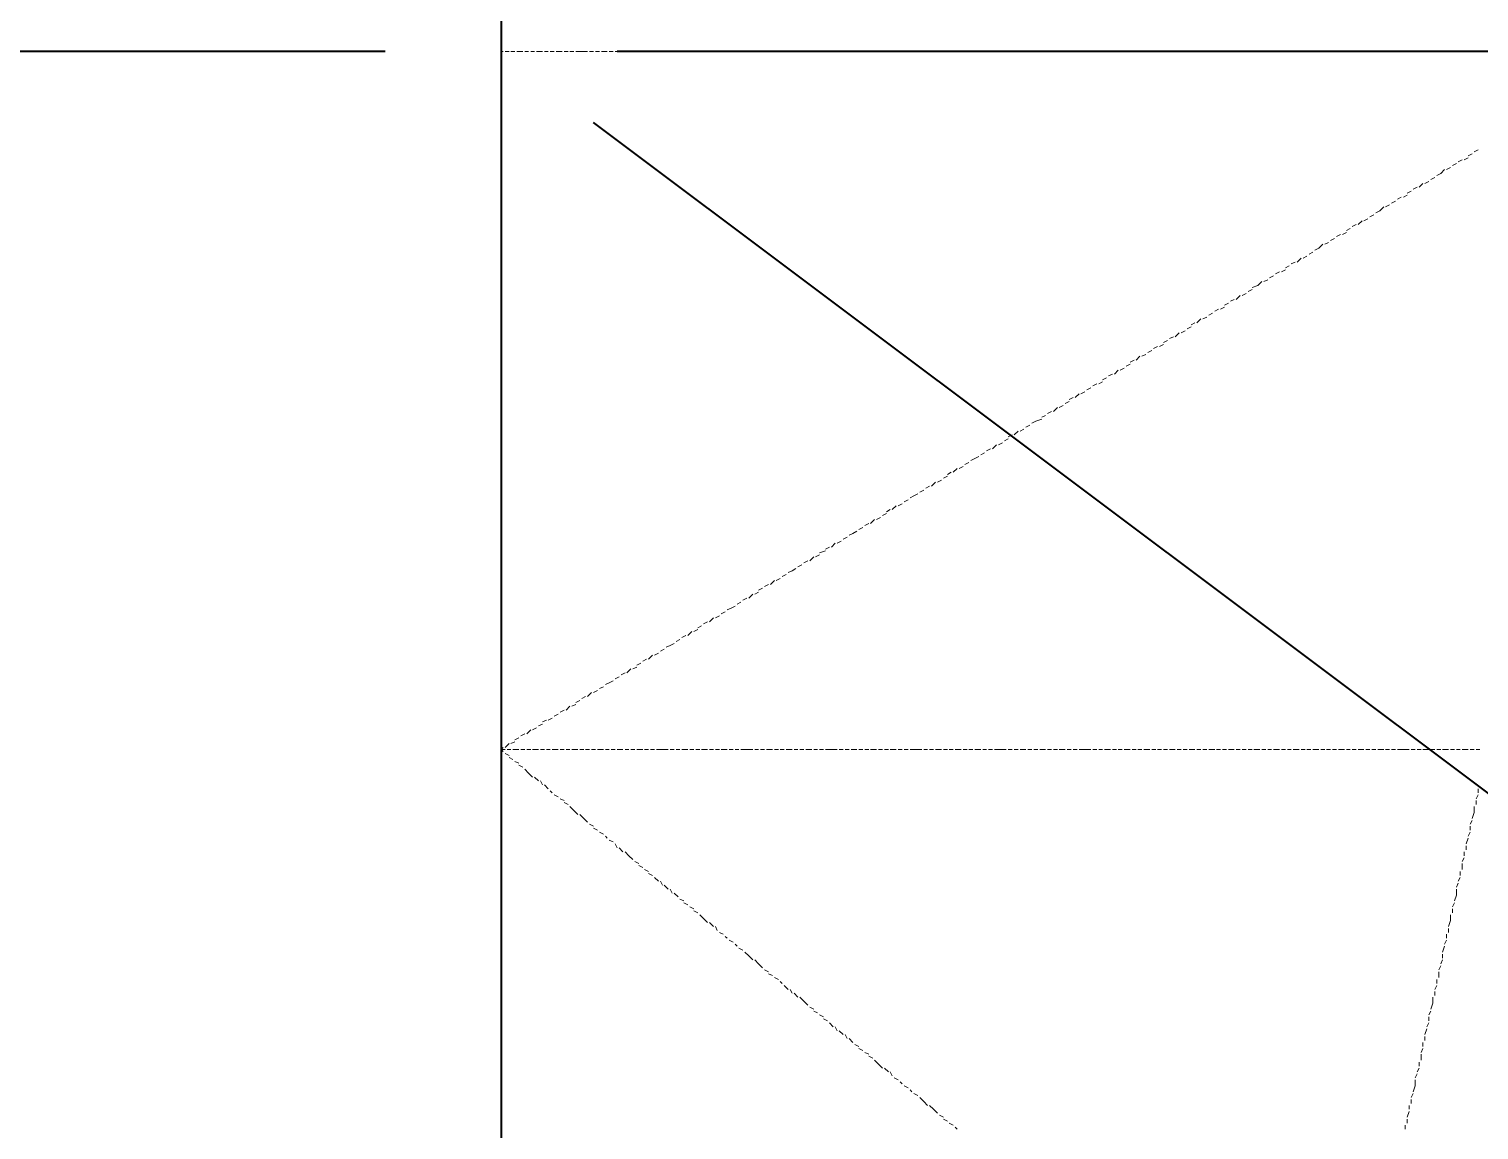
# Model space of a CAD drawing. Extents: x 8 to 21351, y 0 to 420.
# Drawn here: x 15897.5 to 15913.12, y 342.38 to 354.23 of the extents above; entities that cross this region are included whole.
import ezdxf

# ---------------------------------------------------------------- set-up
doc = ezdxf.new("R2010")
doc.units = 0

msp = doc.modelspace()

# ---------------------------------------------------------------- linework, layer by layer
at = {"color": 7, "lineweight": 40}
for p, q in [((15902.588, 397.743), (15902.588, 310.219)), ((15901.339, 353.991), (15873.823, 353.991)), ((15931.332, 353.991), (15903.837, 353.991)), ((15931.586, 332.232), (15903.583, 353.229))]:
    msp.add_line(p, q, dxfattribs=at)
at = {"color": 7, "lineweight": 25}
msp.add_line((15902.588, 357.568), (15902.588, 337.566), dxfattribs=at)
at = {"color": 7, "lineweight": 5}
for p, q in [((15902.588, 354.182), (15902.588, 354.224)), ((15902.588, 354.097), (15902.588, 354.161)), ((15902.588, 354.034), (15902.588, 354.097)), ((15902.588, 353.991), (15902.588, 354.012)), ((15902.609, 353.991), (15902.588, 353.991)), ((15902.588, 353.991), (15902.588, 353.949)), ((15902.588, 353.928), (15902.588, 353.885)), ((15902.588, 353.864), (15902.588, 353.801)), ((15902.673, 353.991), (15902.63, 353.991)), ((15902.736, 353.991), (15902.694, 353.991)), ((15902.821, 353.991), (15902.757, 353.991)), ((15902.884, 353.991), (15902.842, 353.991)), ((15902.948, 353.991), (15902.906, 353.991)), ((15903.033, 353.991), (15902.969, 353.991)), ((15903.096, 353.991), (15903.054, 353.991)), ((15903.16, 353.991), (15903.117, 353.991)), ((15903.244, 353.991), (15903.181, 353.991)), ((15903.308, 353.991), (15903.265, 353.991)), ((15903.371, 353.991), (15903.329, 353.991)), ((15903.456, 353.991), (15903.392, 353.991)), ((15903.519, 353.991), (15903.456, 353.991)), ((15903.583, 353.991), (15903.541, 353.991)), ((15903.646, 353.991), (15903.604, 353.991)), ((15903.731, 353.991), (15903.668, 353.991)), ((15903.795, 353.991), (15903.752, 353.991)), ((15903.858, 353.991), (15903.816, 353.991)), ((15903.943, 353.991), (15903.879, 353.991)), ((15904.006, 353.991), (15903.964, 353.991)), ((15904.07, 353.991), (15904.027, 353.991)), ((15904.154, 353.991), (15904.091, 353.991)), ((15904.218, 353.991), (15904.176, 353.991)), ((15904.281, 353.991), (15904.239, 353.991)), ((15904.366, 353.991), (15904.303, 353.991)), ((15904.43, 353.991), (15904.366, 353.991)), ((15904.493, 353.991), (15904.451, 353.991)), ((15904.557, 353.991), (15904.514, 353.991)), ((15904.641, 353.991), (15904.578, 353.991)), ((15904.705, 353.991), (15904.662, 353.991)), ((15904.768, 353.991), (15904.726, 353.991)), ((15904.853, 353.991), (15904.789, 353.991)), ((15904.916, 353.991), (15904.874, 353.991)), ((15904.98, 353.991), (15904.938, 353.991)), ((15905.065, 353.991), (15905.001, 353.991)), ((15905.128, 353.991), (15905.086, 353.991)), ((15905.192, 353.991), (15905.149, 353.991)), ((15905.255, 353.991), (15905.213, 353.991)), ((15905.34, 353.991), (15905.276, 353.991)), ((15905.403, 353.991), (15905.361, 353.991)), ((15905.467, 353.991), (15905.424, 353.991)), ((15905.551, 353.991), (15905.488, 353.991)), ((15905.615, 353.991), (15905.573, 353.991)), ((15905.678, 353.991), (15905.636, 353.991)), ((15905.763, 353.991), (15905.7, 353.991)), ((15905.827, 353.991), (15905.784, 353.991)), ((15905.89, 353.991), (15905.848, 353.991)), ((15905.975, 353.991), (15905.911, 353.991)), ((15906.038, 353.991), (15905.996, 353.991)), ((15906.102, 353.991), (15906.059, 353.991)), ((15906.165, 353.991), (15906.123, 353.991)), ((15906.25, 353.991), (15906.186, 353.991)), ((15906.313, 353.991), (15906.271, 353.991)), ((15906.377, 353.991), (15906.335, 353.991)), ((15906.462, 353.991), (15906.398, 353.991)), ((15906.525, 353.991), (15906.483, 353.991)), ((15906.589, 353.991), (15906.546, 353.991)), ((15906.673, 353.991), (15906.61, 353.991)), ((15906.737, 353.991), (15906.694, 353.991)), ((15906.8, 353.991), (15906.758, 353.991)), ((15906.885, 353.991), (15906.821, 353.991)), ((15906.948, 353.991), (15906.906, 353.991)), ((15907.012, 353.991), (15906.97, 353.991)), ((15907.075, 353.991), (15907.033, 353.991)), ((15907.16, 353.991), (15907.097, 353.991)), ((15907.224, 353.991), (15907.181, 353.991)), ((15907.287, 353.991), (15907.245, 353.991)), ((15907.372, 353.991), (15907.308, 353.991)), ((15907.435, 353.991), (15907.393, 353.991)), ((15907.499, 353.991), (15907.456, 353.991)), ((15907.583, 353.991), (15907.52, 353.991)), ((15907.647, 353.991), (15907.605, 353.991)), ((15907.71, 353.991), (15907.668, 353.991)), ((15907.795, 353.991), (15907.732, 353.991)), ((15907.859, 353.991), (15907.795, 353.991)), ((15907.922, 353.991), (15907.88, 353.991)), ((15907.986, 353.991), (15907.943, 353.991)), ((15908.07, 353.991), (15908.007, 353.991)), ((15908.134, 353.991), (15908.091, 353.991)), ((15908.197, 353.991), (15908.155, 353.991)), ((15908.282, 353.991), (15908.218, 353.991)), ((15908.345, 353.991), (15908.303, 353.991)), ((15908.409, 353.991), (15908.367, 353.991)), ((15908.494, 353.991), (15908.43, 353.991)), ((15908.557, 353.991), (15908.515, 353.991)), ((15908.621, 353.991), (15908.578, 353.991)), ((15908.705, 353.991), (15908.642, 353.991)), ((15908.769, 353.991), (15908.705, 353.991)), ((15908.832, 353.991), (15908.79, 353.991)), ((15908.896, 353.991), (15908.853, 353.991)), ((15908.98, 353.991), (15908.917, 353.991)), ((15909.044, 353.991), (15909.002, 353.991)), ((15909.107, 353.991), (15909.065, 353.991)), ((15909.192, 353.991), (15909.129, 353.991)), ((15909.256, 353.991), (15909.213, 353.991)), ((15909.319, 353.991), (15909.277, 353.991)), ((15909.404, 353.991), (15909.34, 353.991)), ((15909.467, 353.991), (15909.425, 353.991)), ((15909.531, 353.991), (15909.488, 353.991)), ((15909.615, 353.991), (15909.552, 353.991)), ((15909.679, 353.991), (15909.615, 353.991)), ((15909.742, 353.991), (15909.7, 353.991)), ((15909.806, 353.991), (15909.764, 353.991)), ((15909.891, 353.991), (15909.827, 353.991)), ((15909.954, 353.991), (15909.912, 353.991)), ((15910.018, 353.991), (15909.975, 353.991)), ((15910.102, 353.991), (15910.039, 353.991)), ((15910.166, 353.991), (15910.123, 353.991)), ((15910.229, 353.991), (15910.187, 353.991)), ((15910.314, 353.991), (15910.25, 353.991)), ((15910.377, 353.991), (15910.335, 353.991)), ((15910.441, 353.991), (15910.399, 353.991)), ((15910.526, 353.991), (15910.462, 353.991)), ((15910.589, 353.991), (15910.526, 353.991)), ((15910.653, 353.991), (15910.61, 353.991)), ((15910.716, 353.991), (15910.674, 353.991)), ((15910.801, 353.991), (15910.737, 353.991)), ((15910.864, 353.991), (15910.822, 353.991)), ((15910.928, 353.991), (15910.885, 353.991)), ((15911.012, 353.991), (15910.949, 353.991)), ((15911.076, 353.991), (15911.034, 353.991)), ((15911.139, 353.991), (15911.097, 353.991)), ((15911.224, 353.991), (15911.161, 353.991)), ((15911.288, 353.991), (15911.245, 353.991)), ((15911.351, 353.991), (15911.309, 353.991)), ((15911.436, 353.991), (15911.372, 353.991)), ((15911.499, 353.991), (15911.436, 353.991)), ((15911.563, 353.991), (15911.52, 353.991)), ((15911.626, 353.991), (15911.584, 353.991)), ((15911.711, 353.991), (15911.647, 353.991)), ((15911.774, 353.991), (15911.732, 353.991)), ((15911.838, 353.991), (15911.796, 353.991)), ((15911.923, 353.991), (15911.859, 353.991)), ((15911.986, 353.991), (15911.944, 353.991)), ((15912.05, 353.991), (15912.007, 353.991)), ((15912.134, 353.991), (15912.071, 353.991)), ((15912.198, 353.991), (15912.155, 353.991)), ((15912.261, 353.991), (15912.219, 353.991)), ((15912.346, 353.991), (15912.282, 353.991)), ((15912.409, 353.991), (15912.346, 353.991)), ((15912.473, 353.991), (15912.431, 353.991)), ((15912.536, 353.991), (15912.494, 353.991)), ((15912.621, 353.991), (15912.558, 353.991)), ((15912.685, 353.991), (15912.642, 353.991)), ((15912.748, 353.991), (15912.706, 353.991)), ((15912.833, 353.991), (15912.769, 353.991)), ((15912.896, 353.991), (15912.854, 353.991)), ((15912.96, 353.991), (15912.917, 353.991)), ((15913.044, 353.991), (15912.981, 353.991)), ((15913.108, 353.991), (15913.066, 353.991)), ((15902.588, 353.78), (15902.588, 353.737)), ((15902.588, 353.716), (15902.588, 353.674)), ((15902.588, 353.653), (15902.588, 353.589)), ((15902.588, 353.568), (15902.588, 353.526)), ((15902.588, 353.505), (15902.588, 353.462)), ((15902.588, 353.441), (15902.588, 353.377)), ((15902.588, 353.356), (15902.588, 353.314)), ((15902.588, 353.293), (15902.588, 353.25)), ((15902.588, 353.229), (15902.588, 353.187)), ((15902.588, 353.166), (15902.588, 353.102)), ((15902.588, 353.081), (15902.588, 353.039)), ((15902.588, 353.018), (15902.588, 352.975)), ((15902.588, 352.954), (15902.588, 352.891)), ((15913.066, 352.912), (15913.108, 352.933)), ((15902.588, 352.87), (15902.588, 352.827)), ((15902.588, 352.806), (15902.588, 352.764)), ((15912.833, 352.764), (15912.875, 352.785)), ((15912.896, 352.806), (15912.939, 352.827)), ((15912.96, 352.827), (15913.002, 352.848)), ((15913.002, 352.87), (15913.044, 352.891)), ((15902.588, 352.742), (15902.588, 352.679)), ((15902.588, 352.658), (15902.588, 352.615)), ((15902.588, 352.594), (15902.588, 352.552)), ((15912.536, 352.573), (15912.579, 352.594)), ((15912.6, 352.615), (15912.642, 352.637)), ((15912.663, 352.658), (15912.706, 352.679)), ((15912.706, 352.679), (15912.748, 352.721)), ((15912.769, 352.721), (15912.812, 352.742)), ((15902.588, 352.531), (15902.588, 352.467)), ((15902.588, 352.446), (15902.588, 352.404)), ((15912.304, 352.425), (15912.346, 352.446)), ((15912.346, 352.467), (15912.388, 352.488)), ((15912.409, 352.51), (15912.452, 352.531)), ((15912.473, 352.531), (15912.515, 352.573)), ((15902.588, 352.383), (15902.588, 352.34)), ((15902.588, 352.319), (15902.588, 352.277)), ((15912.05, 352.277), (15912.092, 352.319)), ((15912.113, 352.319), (15912.155, 352.34)), ((15912.177, 352.361), (15912.219, 352.383)), ((15912.24, 352.404), (15912.282, 352.425)), ((15902.588, 352.256), (15902.588, 352.192)), ((15902.588, 352.171), (15902.588, 352.129)), ((15911.753, 352.108), (15911.796, 352.129)), ((15911.817, 352.129), (15911.859, 352.171)), ((15911.88, 352.171), (15911.923, 352.192)), ((15911.944, 352.213), (15911.986, 352.235)), ((15912.007, 352.256), (15912.05, 352.277)), ((15902.588, 352.108), (15902.588, 352.065)), ((15902.588, 352.044), (15902.588, 351.98)), ((15911.52, 351.959), (15911.563, 351.98)), ((15911.584, 352.002), (15911.626, 352.023)), ((15911.647, 352.023), (15911.69, 352.044)), ((15911.69, 352.065), (15911.732, 352.086)), ((15902.588, 351.959), (15902.588, 351.917)), ((15902.588, 351.896), (15902.588, 351.853)), ((15902.588, 351.832), (15902.588, 351.769)), ((15911.288, 351.811), (15911.33, 351.832)), ((15911.351, 351.853), (15911.393, 351.875)), ((15911.393, 351.875), (15911.436, 351.917)), ((15911.457, 351.917), (15911.499, 351.938)), ((15902.588, 351.748), (15902.588, 351.705)), ((15902.588, 351.684), (15902.588, 351.642)), ((15911.034, 351.663), (15911.076, 351.684)), ((15911.097, 351.705), (15911.139, 351.726)), ((15911.161, 351.726), (15911.203, 351.769)), ((15911.224, 351.769), (15911.266, 351.79)), ((15902.588, 351.621), (15902.588, 351.557)), ((15902.588, 351.536), (15902.588, 351.494)), ((15910.737, 351.473), (15910.78, 351.515)), ((15910.801, 351.515), (15910.843, 351.536)), ((15910.864, 351.557), (15910.907, 351.578)), ((15910.928, 351.599), (15910.97, 351.621)), ((15910.991, 351.621), (15911.034, 351.642)), ((15902.588, 351.473), (15902.588, 351.43)), ((15902.588, 351.409), (15902.588, 351.367)), ((15902.588, 351.346), (15902.588, 351.282)), ((15910.504, 351.324), (15910.547, 351.367)), ((15910.568, 351.367), (15910.61, 351.388)), ((15910.631, 351.409), (15910.674, 351.43)), ((15910.674, 351.451), (15910.737, 351.473)), ((15902.588, 351.261), (15902.588, 351.218)), ((15902.588, 351.197), (15902.588, 351.155)), ((15910.272, 351.197), (15910.314, 351.218)), ((15910.335, 351.218), (15910.377, 351.24)), ((15910.377, 351.261), (15910.42, 351.282)), ((15910.441, 351.303), (15910.483, 351.324)), ((15902.588, 351.134), (15902.588, 351.07)), ((15902.588, 351.049), (15902.588, 351.007)), ((15910.018, 351.049), (15910.06, 351.07)), ((15910.081, 351.07), (15910.123, 351.113)), ((15910.145, 351.113), (15910.187, 351.134)), ((15910.208, 351.155), (15910.25, 351.176)), ((15902.588, 350.986), (15902.588, 350.943)), ((15902.588, 350.922), (15902.588, 350.859)), ((15909.721, 350.859), (15909.764, 350.88)), ((15909.785, 350.901), (15909.827, 350.922)), ((15909.848, 350.922), (15909.891, 350.964)), ((15909.912, 350.964), (15909.954, 350.986)), ((15909.975, 351.007), (15910.018, 351.028)), ((15902.588, 350.837), (15902.588, 350.795)), ((15902.588, 350.774), (15902.588, 350.732)), ((15909.488, 350.711), (15909.531, 350.732)), ((15909.552, 350.753), (15909.594, 350.774)), ((15909.615, 350.795), (15909.658, 350.816)), ((15909.679, 350.816), (15909.721, 350.837)), ((15902.588, 350.711), (15902.588, 350.647)), ((15902.588, 350.626), (15902.588, 350.584)), ((15909.256, 350.562), (15909.298, 350.584)), ((15909.319, 350.605), (15909.361, 350.626)), ((15909.361, 350.647), (15909.404, 350.668)), ((15909.425, 350.668), (15909.467, 350.711)), ((15902.588, 350.562), (15902.588, 350.52)), ((15902.588, 350.499), (15902.588, 350.456)), ((15902.588, 350.435), (15902.588, 350.372)), ((15908.959, 350.393), (15909.002, 350.414)), ((15909.023, 350.414), (15909.065, 350.435)), ((15909.065, 350.456), (15909.107, 350.478)), ((15909.129, 350.499), (15909.171, 350.52)), ((15909.192, 350.52), (15909.234, 350.562)), ((15902.588, 350.351), (15902.588, 350.308)), ((15902.588, 350.287), (15902.588, 350.245)), ((15908.705, 350.245), (15908.748, 350.266)), ((15908.769, 350.266), (15908.811, 350.308)), ((15908.832, 350.308), (15908.875, 350.329)), ((15908.896, 350.351), (15908.938, 350.372)), ((15902.588, 350.224), (15902.588, 350.16)), ((15902.588, 350.139), (15902.588, 350.097)), ((15908.472, 350.097), (15908.515, 350.118)), ((15908.536, 350.118), (15908.578, 350.16)), ((15908.599, 350.16), (15908.642, 350.181)), ((15908.663, 350.202), (15908.705, 350.224)), ((15902.588, 350.075), (15902.588, 350.033)), ((15902.588, 350.012), (15902.588, 349.949)), ((15908.24, 349.949), (15908.282, 349.97)), ((15908.303, 349.991), (15908.345, 350.012)), ((15908.345, 350.012), (15908.409, 350.033)), ((15908.409, 350.054), (15908.451, 350.075)), ((15902.588, 349.927), (15902.588, 349.885)), ((15902.588, 349.864), (15902.588, 349.822)), ((15902.588, 349.8), (15902.588, 349.737)), ((15908.007, 349.8), (15908.049, 349.822)), ((15908.049, 349.843), (15908.091, 349.864)), ((15908.113, 349.864), (15908.155, 349.906)), ((15908.176, 349.906), (15908.218, 349.927)), ((15902.588, 349.716), (15902.588, 349.673)), ((15902.588, 349.652), (15902.588, 349.61)), ((15907.689, 349.61), (15907.732, 349.631)), ((15907.753, 349.652), (15907.795, 349.673)), ((15907.816, 349.694), (15907.859, 349.716)), ((15907.88, 349.716), (15907.922, 349.758)), ((15907.943, 349.758), (15907.986, 349.779)), ((15902.588, 349.589), (15902.588, 349.546)), ((15902.588, 349.525), (15902.588, 349.462)), ((15907.456, 349.462), (15907.499, 349.504)), ((15907.52, 349.504), (15907.562, 349.525)), ((15907.583, 349.546), (15907.626, 349.567)), ((15907.647, 349.589), (15907.689, 349.61)), ((15902.588, 349.44), (15902.588, 349.398)), ((15902.588, 349.377), (15902.588, 349.335)), ((15907.224, 349.313), (15907.266, 349.356)), ((15907.287, 349.356), (15907.329, 349.377)), ((15907.351, 349.398), (15907.393, 349.419)), ((15907.393, 349.44), (15907.435, 349.462)), ((15902.588, 349.313), (15902.588, 349.25)), ((15902.588, 349.229), (15902.588, 349.187)), ((15902.588, 349.165), (15902.588, 349.123)), ((15906.927, 349.144), (15906.97, 349.165)), ((15906.991, 349.187), (15907.033, 349.208)), ((15907.033, 349.208), (15907.075, 349.229)), ((15907.097, 349.25), (15907.139, 349.271)), ((15907.16, 349.292), (15907.202, 349.313)), ((15902.588, 349.102), (15902.588, 349.038)), ((15902.588, 349.017), (15902.588, 348.975)), ((15906.694, 348.996), (15906.737, 349.017)), ((15906.737, 349.038), (15906.779, 349.06)), ((15906.8, 349.06), (15906.843, 349.102)), ((15906.864, 349.102), (15906.906, 349.123)), ((15902.588, 348.954), (15902.588, 348.911)), ((15902.588, 348.89), (15902.588, 348.827)), ((15906.44, 348.848), (15906.483, 348.869)), ((15906.504, 348.89), (15906.546, 348.911)), ((15906.567, 348.911), (15906.61, 348.954)), ((15906.631, 348.954), (15906.673, 348.975)), ((15902.588, 348.805), (15902.588, 348.763)), ((15902.588, 348.742), (15902.588, 348.7)), ((15906.144, 348.657), (15906.186, 348.7)), ((15906.208, 348.7), (15906.25, 348.721)), ((15906.271, 348.742), (15906.313, 348.763)), ((15906.335, 348.784), (15906.377, 348.805)), ((15906.377, 348.805), (15906.419, 348.827)), ((15902.588, 348.678), (15902.588, 348.636)), ((15902.588, 348.615), (15902.588, 348.551)), ((15905.911, 348.509), (15905.954, 348.551)), ((15905.975, 348.551), (15906.017, 348.573)), ((15906.017, 348.594), (15906.081, 348.615)), ((15906.081, 348.636), (15906.123, 348.657)), ((15902.588, 348.53), (15902.588, 348.488)), ((15902.588, 348.467), (15902.588, 348.425)), ((15902.588, 348.403), (15902.588, 348.34)), ((15905.678, 348.382), (15905.721, 348.403)), ((15905.721, 348.403), (15905.763, 348.425)), ((15905.784, 348.446), (15905.827, 348.467)), ((15905.848, 348.488), (15905.89, 348.509)), ((15902.588, 348.319), (15902.588, 348.276)), ((15902.588, 348.255), (15902.588, 348.213)), ((15905.424, 348.234), (15905.467, 348.255)), ((15905.488, 348.255), (15905.53, 348.298)), ((15905.551, 348.298), (15905.594, 348.319)), ((15905.615, 348.34), (15905.657, 348.361)), ((15902.588, 348.192), (15902.588, 348.128)), ((15902.588, 348.107), (15902.588, 348.065)), ((15905.192, 348.086), (15905.234, 348.107)), ((15905.255, 348.107), (15905.297, 348.149)), ((15905.319, 348.149), (15905.361, 348.17)), ((15905.361, 348.192), (15905.403, 348.213)), ((15902.588, 348.043), (15902.588, 348.001)), ((15902.588, 347.98), (15902.588, 347.916)), ((15904.895, 347.895), (15904.938, 347.916)), ((15904.959, 347.938), (15905.001, 347.959)), ((15905.022, 347.98), (15905.065, 348.001)), ((15905.065, 348.001), (15905.107, 348.022)), ((15905.128, 348.043), (15905.17, 348.065)), ((15902.588, 347.895), (15902.588, 347.853)), ((15902.588, 347.832), (15902.588, 347.789)), ((15902.588, 347.768), (15902.588, 347.726)), ((15904.662, 347.747), (15904.705, 347.768)), ((15904.705, 347.789), (15904.747, 347.811)), ((15904.768, 347.832), (15904.811, 347.853)), ((15904.832, 347.853), (15904.874, 347.895)), ((15902.588, 347.705), (15902.588, 347.641)), ((15902.588, 347.62), (15902.588, 347.578)), ((15904.366, 347.578), (15904.408, 347.599)), ((15904.408, 347.599), (15904.451, 347.62)), ((15904.472, 347.641), (15904.514, 347.663)), ((15904.535, 347.684), (15904.578, 347.705)), ((15904.599, 347.705), (15904.641, 347.747)), ((15902.588, 347.557), (15902.588, 347.514)), ((15902.588, 347.493), (15902.588, 347.43)), ((15904.112, 347.43), (15904.154, 347.451)), ((15904.176, 347.451), (15904.218, 347.493)), ((15904.239, 347.493), (15904.281, 347.514)), ((15904.303, 347.536), (15904.345, 347.557)), ((15902.588, 347.408), (15902.588, 347.366)), ((15902.588, 347.345), (15902.588, 347.303)), ((15903.879, 347.281), (15903.922, 347.303)), ((15903.943, 347.303), (15903.985, 347.345)), ((15904.006, 347.345), (15904.049, 347.366)), ((15904.049, 347.387), (15904.091, 347.408)), ((15902.588, 347.281), (15902.588, 347.218)), ((15902.588, 347.197), (15902.588, 347.154)), ((15902.588, 347.133), (15902.588, 347.091)), ((15903.646, 347.133), (15903.689, 347.154)), ((15903.71, 347.176), (15903.752, 347.197)), ((15903.752, 347.197), (15903.795, 347.218)), ((15903.816, 347.239), (15903.858, 347.26)), ((15902.588, 347.07), (15902.588, 347.006)), ((15902.588, 346.985), (15902.588, 346.943)), ((15903.392, 346.985), (15903.435, 347.006)), ((15903.456, 347.027), (15903.498, 347.049)), ((15903.519, 347.049), (15903.562, 347.091)), ((15903.583, 347.091), (15903.625, 347.112)), ((15902.588, 346.922), (15902.588, 346.879)), ((15902.588, 346.858), (15902.588, 346.816)), ((15903.16, 346.837), (15903.202, 346.858)), ((15903.223, 346.879), (15903.265, 346.901)), ((15903.287, 346.901), (15903.329, 346.943)), ((15903.35, 346.943), (15903.392, 346.964)), ((15902.588, 346.795), (15902.588, 346.731)), ((15902.588, 346.71), (15902.588, 346.668)), ((15902.863, 346.646), (15902.906, 346.689)), ((15902.927, 346.689), (15902.969, 346.71)), ((15902.99, 346.731), (15903.033, 346.752)), ((15903.033, 346.774), (15903.075, 346.795)), ((15903.096, 346.795), (15903.138, 346.816)), ((15902.588, 346.646), (15902.588, 346.604)), ((15902.588, 346.583), (15902.588, 346.519)), ((15902.63, 346.498), (15902.673, 346.541)), ((15902.694, 346.541), (15902.736, 346.562)), ((15902.736, 346.583), (15902.779, 346.604)), ((15902.8, 346.625), (15902.842, 346.646)), ((15902.588, 346.477), (15902.609, 346.498)), ((15902.588, 346.498), (15902.588, 346.456)), ((15902.588, 346.477), (15902.63, 346.477)), ((15902.609, 346.456), (15902.588, 346.477)), ((15902.588, 346.435), (15902.588, 346.392)), ((15902.588, 346.371), (15902.588, 346.308)), ((15902.673, 346.414), (15902.63, 346.435)), ((15902.652, 346.477), (15902.694, 346.477)), ((15902.715, 346.371), (15902.673, 346.392)), ((15902.715, 346.477), (15902.779, 346.477)), ((15902.779, 346.329), (15902.736, 346.35)), ((15902.8, 346.477), (15902.842, 346.477)), ((15902.863, 346.477), (15902.906, 346.477)), ((15902.927, 346.477), (15902.99, 346.477)), ((15903.011, 346.477), (15903.054, 346.477)), ((15903.075, 346.477), (15903.117, 346.477)), ((15903.138, 346.477), (15903.202, 346.477)), ((15903.223, 346.477), (15903.265, 346.477)), ((15903.287, 346.477), (15903.329, 346.477)), ((15903.35, 346.477), (15903.414, 346.477)), ((15903.435, 346.477), (15903.477, 346.477)), ((15903.498, 346.477), (15903.541, 346.477)), ((15903.562, 346.477), (15903.604, 346.477)), ((15903.625, 346.477), (15903.689, 346.477)), ((15903.71, 346.477), (15903.752, 346.477)), ((15903.773, 346.477), (15903.816, 346.477)), ((15903.837, 346.477), (15903.9, 346.477)), ((15903.922, 346.477), (15903.964, 346.477)), ((15903.985, 346.477), (15904.027, 346.477)), ((15904.049, 346.477), (15904.112, 346.477)), ((15904.133, 346.477), (15904.176, 346.477)), ((15904.197, 346.477), (15904.239, 346.477)), ((15904.26, 346.477), (15904.324, 346.477)), ((15904.324, 346.477), (15904.387, 346.477)), ((15904.408, 346.477), (15904.451, 346.477)), ((15904.472, 346.477), (15904.514, 346.477)), ((15904.535, 346.477), (15904.599, 346.477)), ((15904.62, 346.477), (15904.662, 346.477)), ((15904.684, 346.477), (15904.726, 346.477)), ((15904.747, 346.477), (15904.811, 346.477)), ((15904.832, 346.477), (15904.874, 346.477)), ((15904.895, 346.477), (15904.938, 346.477)), ((15904.959, 346.477), (15905.022, 346.477)), ((15905.043, 346.477), (15905.086, 346.477)), ((15905.107, 346.477), (15905.149, 346.477)), ((15905.17, 346.477), (15905.234, 346.477)), ((15905.234, 346.477), (15905.297, 346.477)), ((15905.319, 346.477), (15905.361, 346.477)), ((15905.382, 346.477), (15905.424, 346.477)), ((15905.446, 346.477), (15905.509, 346.477)), ((15905.53, 346.477), (15905.573, 346.477)), ((15905.594, 346.477), (15905.636, 346.477)), ((15905.657, 346.477), (15905.721, 346.477)), ((15905.742, 346.477), (15905.784, 346.477)), ((15905.805, 346.477), (15905.848, 346.477)), ((15905.869, 346.477), (15905.932, 346.477)), ((15905.954, 346.477), (15905.996, 346.477)), ((15906.017, 346.477), (15906.059, 346.477)), ((15906.081, 346.477), (15906.144, 346.477)), ((15906.144, 346.477), (15906.208, 346.477)), ((15906.229, 346.477), (15906.271, 346.477)), ((15906.292, 346.477), (15906.335, 346.477)), ((15906.356, 346.477), (15906.419, 346.477)), ((15906.44, 346.477), (15906.483, 346.477)), ((15906.504, 346.477), (15906.546, 346.477)), ((15906.567, 346.477), (15906.631, 346.477)), ((15906.652, 346.477), (15906.694, 346.477)), ((15906.716, 346.477), (15906.758, 346.477)), ((15906.779, 346.477), (15906.843, 346.477)), ((15906.864, 346.477), (15906.906, 346.477)), ((15906.927, 346.477), (15906.97, 346.477)), ((15906.991, 346.477), (15907.054, 346.477)), ((15907.054, 346.477), (15907.118, 346.477)), ((15907.139, 346.477), (15907.181, 346.477)), ((15907.202, 346.477), (15907.245, 346.477)), ((15907.266, 346.477), (15907.329, 346.477)), ((15907.351, 346.477), (15907.393, 346.477)), ((15907.414, 346.477), (15907.456, 346.477)), ((15907.478, 346.477), (15907.541, 346.477)), ((15907.562, 346.477), (15907.605, 346.477)), ((15907.626, 346.477), (15907.668, 346.477)), ((15907.689, 346.477), (15907.753, 346.477)), ((15907.774, 346.477), (15907.816, 346.477)), ((15907.837, 346.477), (15907.88, 346.477)), ((15907.901, 346.477), (15907.964, 346.477)), ((15907.964, 346.477), (15908.028, 346.477)), ((15908.049, 346.477), (15908.091, 346.477)), ((15908.113, 346.477), (15908.155, 346.477)), ((15908.176, 346.477), (15908.24, 346.477)), ((15908.261, 346.477), (15908.303, 346.477)), ((15908.324, 346.477), (15908.367, 346.477)), ((15908.388, 346.477), (15908.451, 346.477)), ((15908.472, 346.477), (15908.515, 346.477)), ((15908.536, 346.477), (15908.578, 346.477)), ((15908.599, 346.477), (15908.663, 346.477)), ((15908.684, 346.477), (15908.726, 346.477)), ((15908.748, 346.477), (15908.79, 346.477)), ((15908.811, 346.477), (15908.875, 346.477)), ((15908.875, 346.477), (15908.938, 346.477)), ((15908.959, 346.477), (15909.002, 346.477)), ((15909.023, 346.477), (15909.065, 346.477)), ((15909.086, 346.477), (15909.15, 346.477)), ((15909.171, 346.477), (15909.213, 346.477)), ((15909.234, 346.477), (15909.277, 346.477)), ((15909.298, 346.477), (15909.361, 346.477)), ((15909.383, 346.477), (15909.425, 346.477)), ((15909.446, 346.477), (15909.488, 346.477)), ((15909.51, 346.477), (15909.573, 346.477)), ((15909.594, 346.477), (15909.637, 346.477)), ((15909.658, 346.477), (15909.7, 346.477)), ((15909.721, 346.477), (15909.764, 346.477)), ((15909.785, 346.477), (15909.848, 346.477)), ((15909.869, 346.477), (15909.912, 346.477)), ((15909.933, 346.477), (15909.975, 346.477)), ((15909.996, 346.477), (15910.06, 346.477)), ((15910.081, 346.477), (15910.123, 346.477)), ((15910.145, 346.477), (15910.187, 346.477)), ((15910.208, 346.477), (15910.272, 346.477)), ((15910.293, 346.477), (15910.335, 346.477)), ((15910.356, 346.477), (15910.399, 346.477)), ((15910.42, 346.477), (15910.483, 346.477)), ((15910.504, 346.477), (15910.547, 346.477)), ((15910.568, 346.477), (15910.61, 346.477)), ((15910.631, 346.477), (15910.674, 346.477)), ((15910.695, 346.477), (15910.758, 346.477)), ((15910.78, 346.477), (15910.822, 346.477)), ((15910.843, 346.477), (15910.885, 346.477)), ((15910.907, 346.477), (15910.97, 346.477)), ((15910.991, 346.477), (15911.034, 346.477)), ((15911.055, 346.477), (15911.097, 346.477)), ((15911.118, 346.477), (15911.182, 346.477)), ((15911.203, 346.477), (15911.245, 346.477)), ((15911.266, 346.477), (15911.309, 346.477)), ((15911.33, 346.477), (15911.393, 346.477)), ((15911.415, 346.477), (15911.457, 346.477)), ((15911.478, 346.477), (15911.52, 346.477)), ((15911.542, 346.477), (15911.584, 346.477)), ((15911.605, 346.477), (15911.669, 346.477)), ((15911.69, 346.477), (15911.732, 346.477)), ((15911.753, 346.477), (15911.796, 346.477)), ((15911.817, 346.477), (15911.88, 346.477)), ((15911.901, 346.477), (15911.944, 346.477)), ((15911.965, 346.477), (15912.007, 346.477)), ((15912.028, 346.477), (15912.092, 346.477)), ((15912.113, 346.477), (15912.155, 346.477)), ((15912.177, 346.477), (15912.219, 346.477)), ((15912.24, 346.477), (15912.304, 346.477)), ((15912.304, 346.477), (15912.367, 346.477)), ((15912.388, 346.477), (15912.431, 346.477)), ((15912.452, 346.477), (15912.494, 346.477)), ((15912.515, 346.477), (15912.579, 346.477)), ((15912.6, 346.477), (15912.642, 346.477)), ((15912.663, 346.477), (15912.706, 346.477)), ((15912.727, 346.477), (15912.79, 346.477)), ((15912.812, 346.477), (15912.854, 346.477)), ((15912.875, 346.477), (15912.917, 346.477)), ((15912.939, 346.477), (15913.002, 346.477)), ((15913.023, 346.477), (15913.066, 346.477)), ((15913.087, 346.477), (15913.129, 346.477)), ((15902.588, 346.287), (15902.588, 346.244)), ((15902.588, 346.223), (15902.588, 346.181)), ((15902.821, 346.287), (15902.779, 346.308)), ((15902.884, 346.223), (15902.842, 346.265)), ((15902.927, 346.181), (15902.884, 346.223)), ((15902.588, 346.16), (15902.588, 346.096)), ((15902.588, 346.075), (15902.588, 346.033)), ((15902.99, 346.139), (15902.948, 346.181)), ((15903.033, 346.096), (15903.011, 346.139)), ((15903.096, 346.054), (15903.054, 346.096)), ((15913.108, 346.054), (15913.108, 346.012)), ((15902.588, 346.012), (15902.588, 345.969)), ((15902.588, 345.948), (15902.588, 345.906)), ((15902.588, 345.884), (15902.588, 345.821)), ((15903.138, 346.012), (15903.117, 346.033)), ((15903.202, 345.969), (15903.16, 345.99)), ((15903.265, 345.927), (15903.223, 345.948)), ((15903.308, 345.884), (15903.265, 345.906)), ((15913.108, 345.99), (15913.087, 345.948)), ((15913.087, 345.927), (15913.087, 345.884)), ((15902.588, 345.8), (15902.588, 345.757)), ((15902.588, 345.736), (15902.588, 345.694)), ((15903.371, 345.821), (15903.329, 345.863)), ((15903.414, 345.779), (15903.371, 345.821)), ((15903.477, 345.736), (15903.435, 345.779)), ((15903.519, 345.694), (15903.477, 345.736)), ((15913.066, 345.8), (15913.044, 345.736)), ((15913.066, 345.863), (15913.066, 345.8)), ((15902.588, 345.673), (15902.588, 345.609)), ((15902.588, 345.588), (15902.588, 345.546)), ((15903.583, 345.652), (15903.541, 345.673)), ((15903.625, 345.609), (15903.583, 345.63)), ((15903.689, 345.567), (15903.646, 345.588)), ((15913.023, 345.588), (15913.002, 345.546)), ((15913.044, 345.715), (15913.023, 345.673)), ((15913.023, 345.652), (15913.023, 345.609)), ((15902.588, 345.525), (15902.588, 345.482)), ((15902.588, 345.461), (15902.588, 345.398)), ((15903.731, 345.525), (15903.71, 345.546)), ((15903.795, 345.482), (15903.752, 345.503)), ((15903.837, 345.419), (15903.816, 345.461)), ((15903.9, 345.377), (15903.858, 345.419)), ((15913.002, 345.525), (15912.981, 345.461)), ((15912.981, 345.44), (15912.981, 345.398)), ((15902.588, 345.377), (15902.588, 345.334)), ((15902.588, 345.313), (15902.588, 345.271)), ((15903.964, 345.334), (15903.922, 345.377)), ((15904.006, 345.292), (15903.964, 345.334)), ((15904.07, 345.25), (15904.027, 345.271)), ((15912.96, 345.313), (15912.939, 345.271)), ((15912.96, 345.377), (15912.96, 345.334)), ((15902.588, 345.25), (15902.588, 345.186)), ((15902.588, 345.165), (15902.588, 345.122)), ((15902.588, 345.101), (15902.588, 345.059)), ((15904.112, 345.207), (15904.07, 345.228)), ((15904.176, 345.165), (15904.133, 345.186)), ((15904.218, 345.122), (15904.176, 345.144)), ((15904.281, 345.059), (15904.239, 345.101)), ((15912.917, 345.101), (15912.896, 345.059)), ((15912.917, 345.165), (15912.917, 345.122)), ((15912.939, 345.25), (15912.939, 345.186)), ((15902.588, 345.038), (15902.588, 344.995)), ((15902.588, 344.974), (15902.588, 344.911)), ((15904.324, 345.017), (15904.303, 345.059)), ((15904.387, 344.974), (15904.345, 345.017)), ((15904.43, 344.932), (15904.408, 344.974)), ((15912.896, 345.038), (15912.875, 344.995)), ((15912.875, 344.974), (15912.875, 344.911)), ((15902.588, 344.89), (15902.588, 344.847)), ((15902.588, 344.826), (15902.588, 344.784)), ((15904.493, 344.89), (15904.451, 344.932)), ((15904.557, 344.847), (15904.514, 344.868)), ((15904.599, 344.805), (15904.557, 344.826)), ((15912.854, 344.826), (15912.833, 344.784)), ((15912.875, 344.911), (15912.854, 344.847)), ((15902.588, 344.763), (15902.588, 344.699)), ((15902.588, 344.678), (15902.588, 344.636)), ((15904.662, 344.763), (15904.62, 344.784)), ((15904.705, 344.72), (15904.662, 344.741)), ((15904.768, 344.657), (15904.726, 344.699)), ((15904.811, 344.615), (15904.768, 344.657)), ((15912.812, 344.636), (15912.79, 344.572)), ((15912.812, 344.699), (15912.812, 344.636)), ((15912.833, 344.763), (15912.833, 344.72)), ((15902.588, 344.615), (15902.588, 344.572)), ((15902.588, 344.551), (15902.588, 344.488)), ((15904.874, 344.572), (15904.832, 344.615)), ((15904.916, 344.53), (15904.895, 344.572)), ((15904.98, 344.488), (15904.938, 344.509)), ((15912.769, 344.488), (15912.769, 344.445)), ((15912.79, 344.551), (15912.79, 344.509)), ((15902.588, 344.466), (15902.588, 344.424)), ((15902.588, 344.403), (15902.588, 344.36)), ((15902.588, 344.339), (15902.588, 344.276)), ((15905.022, 344.445), (15905.001, 344.466)), ((15905.086, 344.403), (15905.043, 344.424)), ((15905.128, 344.36), (15905.107, 344.382)), ((15905.192, 344.318), (15905.149, 344.339)), ((15912.748, 344.36), (15912.727, 344.297)), ((15912.769, 344.424), (15912.748, 344.382)), ((15902.588, 344.255), (15902.588, 344.212)), ((15902.588, 344.191), (15902.588, 344.149)), ((15905.255, 344.255), (15905.213, 344.297)), ((15905.297, 344.212), (15905.255, 344.255)), ((15905.361, 344.17), (15905.319, 344.212)), ((15905.403, 344.128), (15905.361, 344.17)), ((15912.727, 344.212), (15912.706, 344.17)), ((15912.727, 344.276), (15912.727, 344.233)), ((15902.588, 344.128), (15902.588, 344.085)), ((15902.588, 344.064), (15902.588, 344.001)), ((15905.467, 344.085), (15905.424, 344.106)), ((15905.509, 344.043), (15905.467, 344.064)), ((15905.573, 344.001), (15905.53, 344.022)), ((15912.706, 344.149), (15912.685, 344.106)), ((15912.685, 344.085), (15912.685, 344.022)), ((15902.588, 343.979), (15902.588, 343.937)), ((15902.588, 343.916), (15902.588, 343.874)), ((15902.588, 343.853), (15902.588, 343.789)), ((15905.615, 343.958), (15905.594, 343.979)), ((15905.678, 343.895), (15905.636, 343.937)), ((15905.721, 343.853), (15905.7, 343.895)), ((15905.784, 343.81), (15905.742, 343.853)), ((15912.663, 343.937), (15912.642, 343.895)), ((15912.642, 343.874), (15912.642, 343.831)), ((15912.663, 344.001), (15912.663, 343.958)), ((15902.588, 343.768), (15902.588, 343.726)), ((15902.588, 343.704), (15902.588, 343.662)), ((15905.848, 343.768), (15905.805, 343.81)), ((15905.89, 343.726), (15905.848, 343.768)), ((15905.954, 343.683), (15905.911, 343.704)), ((15912.621, 343.747), (15912.6, 343.683)), ((15912.621, 343.81), (15912.621, 343.747)), ((15902.588, 343.641), (15902.588, 343.577)), ((15902.588, 343.556), (15902.588, 343.514)), ((15905.996, 343.641), (15905.954, 343.662)), ((15906.059, 343.599), (15906.017, 343.62)), ((15906.102, 343.556), (15906.059, 343.577)), ((15912.6, 343.662), (15912.579, 343.62)), ((15912.579, 343.599), (15912.579, 343.556)), ((15902.588, 343.493), (15902.588, 343.45)), ((15902.588, 343.429), (15902.588, 343.366)), ((15906.165, 343.493), (15906.123, 343.535)), ((15906.208, 343.45), (15906.186, 343.493)), ((15906.271, 343.408), (15906.229, 343.45)), ((15906.313, 343.366), (15906.292, 343.408)), ((15912.558, 343.471), (15912.536, 343.408)), ((15912.536, 343.387), (15912.536, 343.344)), ((15912.579, 343.535), (15912.558, 343.493)), ((15902.588, 343.344), (15902.588, 343.302)), ((15902.588, 343.281), (15902.588, 343.239)), ((15906.377, 343.323), (15906.335, 343.366)), ((15906.44, 343.281), (15906.398, 343.302)), ((15906.483, 343.239), (15906.44, 343.26)), ((15912.515, 343.26), (15912.494, 343.217)), ((15912.515, 343.323), (15912.515, 343.281)), ((15902.588, 343.217), (15902.588, 343.175)), ((15902.588, 343.154), (15902.588, 343.091)), ((15902.588, 343.069), (15902.588, 343.027)), ((15906.546, 343.196), (15906.504, 343.217)), ((15906.589, 343.154), (15906.546, 343.175)), ((15906.652, 343.091), (15906.61, 343.133)), ((15906.694, 343.048), (15906.652, 343.091)), ((15912.473, 343.112), (15912.473, 343.069)), ((15912.494, 343.196), (15912.494, 343.133)), ((15902.588, 343.006), (15902.588, 342.964)), ((15902.588, 342.942), (15902.588, 342.879)), ((15906.758, 343.006), (15906.716, 343.048)), ((15906.8, 342.964), (15906.779, 343.006)), ((15906.864, 342.921), (15906.821, 342.942)), ((15912.452, 342.985), (15912.431, 342.942)), ((15912.431, 342.921), (15912.431, 342.858)), ((15912.473, 343.048), (15912.452, 343.006)), ((15902.588, 342.858), (15902.588, 342.815)), ((15902.588, 342.794), (15902.588, 342.752)), ((15906.906, 342.879), (15906.885, 342.9)), ((15906.97, 342.836), (15906.927, 342.858)), ((15907.012, 342.794), (15906.991, 342.815)), ((15907.075, 342.752), (15907.033, 342.773)), ((15912.409, 342.773), (15912.388, 342.731)), ((15912.431, 342.858), (15912.409, 342.794)), ((15902.588, 342.731), (15902.588, 342.667)), ((15902.588, 342.646), (15902.588, 342.604)), ((15907.139, 342.688), (15907.097, 342.731)), ((15907.181, 342.646), (15907.139, 342.688)), ((15907.245, 342.604), (15907.202, 342.646)), ((15907.287, 342.561), (15907.245, 342.604)), ((15912.367, 342.646), (15912.367, 342.604)), ((15912.388, 342.709), (15912.388, 342.667)), ((15902.588, 342.582), (15902.588, 342.54)), ((15902.588, 342.519), (15902.588, 342.455)), ((15907.351, 342.519), (15907.308, 342.54)), ((15907.393, 342.477), (15907.351, 342.498)), ((15907.456, 342.434), (15907.414, 342.455)), ((15912.367, 342.582), (15912.346, 342.519)), ((15912.346, 342.498), (15912.346, 342.455)), ((15902.588, 342.434), (15902.588, 342.392)), ((15907.499, 342.392), (15907.478, 342.413)), ((15912.325, 342.434), (15912.325, 342.392))]:
    msp.add_line(p, q, dxfattribs=at)

doc.saveas('drawing.dxf')
